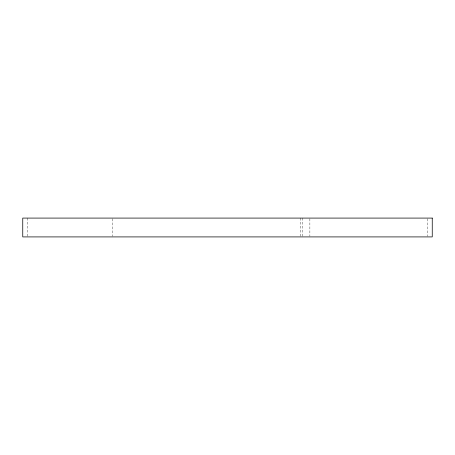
<?xml version="1.0" encoding="UTF-8"?>
<svg xmlns="http://www.w3.org/2000/svg" width="455" height="455" viewBox="0 0 455 455"><rect width="100%" height="100%" fill="white"/><g stroke="black" fill="none" stroke-linecap="round" stroke-linejoin="round"><path stroke-width="0.34" stroke-dasharray="2.27 1.71" d="M427.541 218.781L427.541 236.219M309.872 218.781L309.872 236.219M302.808 218.087L302.808 236.219M300.459 218.087L300.459 236.219M112.18 218.781L112.18 236.219M27.459 218.087L27.459 236.219"/><path stroke-width="0.68" d="M432.25 218.087L22.75 218.087L22.75 236.913L432.25 236.913L432.25 218.087"/></g></svg>
